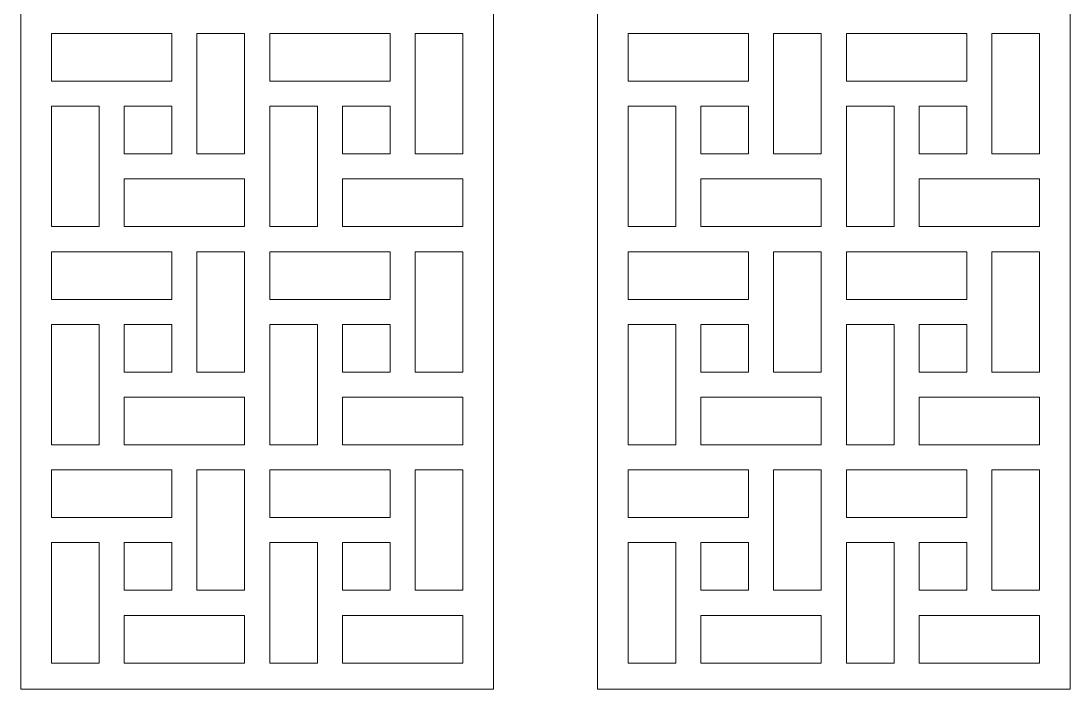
# Model space of a CAD drawing. Header units: centimetres. Extents: x -9.5 to -1.9, y -9.5 to 9.5.
# Drawn here: x -9.45 to -1.92, y -9.5 to -4.7 of the extents above; entities that cross this region are included whole.
import ezdxf

# ---------------------------------------------------------------- set-up
doc = ezdxf.new("R2010")
doc.units = ezdxf.units.CM
doc.header["$MEASUREMENT"] = 0
doc.layers.add('layer 1', color=7, linetype='Continuous')

msp = doc.modelspace()

# ---------------------------------------------------------------- linework, layer by layer
at = {"layer": 'layer 1', "color": 250, "lineweight": 9}
for points in [[(-9.45389, 9.5), (-9.45389, 9.5), (-9.45389, 9.5), (-9.45389, 9.5), (-9.45389, 9.5), (-9.45389, 9.5), (-6.0638, 9.5), (-6.0638, 9.5), (-6.0638, 9.5), (-6.0638, 9.5), (-6.0638, -9.5), (-6.0638, -9.5), (-6.0638, -9.5), (-6.0638, -9.5), (-9.45389, -9.5), (-9.45389, -9.5), (-9.45389, -9.5), (-9.45389, -9.5), (-9.45389, 9.5), (-9.45389, 9.5)], [(-8.37097, -5.13659), (-8.37097, -5.13659), (-8.37097, -5.13659), (-8.37097, -5.13659), (-8.37097, -5.13659), (-8.37097, -5.13659), (-8.37097, -4.79448), (-8.37097, -4.79448), (-8.37097, -4.79448), (-8.37097, -4.79448), (-9.23515, -4.79448), (-9.23515, -4.79448), (-9.23515, -4.79448), (-9.23515, -4.79448), (-9.23515, -5.13659), (-9.23515, -5.13659), (-9.23515, -5.13659), (-8.94711, -5.13659), (-8.65904, -5.13659), (-8.37097, -5.13659)], [(-8.19093, -4.79448), (-8.19093, -4.79448), (-8.19093, -4.79448), (-8.19093, -4.79448), (-8.19093, -4.79448), (-8.19093, -5.08255), (-8.19093, -5.37062), (-8.19093, -5.65869), (-8.19093, -5.65869), (-8.19093, -5.65869), (-7.84884, -5.65869), (-7.84884, -5.65869), (-7.84884, -5.65869), (-7.84884, -5.65869), (-7.84884, -4.79448), (-7.84884, -4.79448), (-7.84884, -4.79448), (-7.84884, -4.79448), (-8.19093, -4.79448), (-8.19093, -4.79448)], [(-6.80465, -5.13659), (-6.80465, -5.13659), (-6.80465, -5.13659), (-6.80465, -5.13659), (-6.80465, -5.13659), (-6.80465, -5.13659), (-6.80465, -4.79448), (-6.80465, -4.79448), (-6.80465, -4.79448), (-6.80465, -4.79448), (-7.66881, -4.79448), (-7.66881, -4.79448), (-7.66881, -4.79448), (-7.66881, -4.79448), (-7.66881, -5.13659), (-7.66881, -5.13659), (-7.66881, -5.13659), (-7.38077, -5.13659), (-7.0927, -5.13659), (-6.80465, -5.13659)], [(-6.62459, -4.79448), (-6.62459, -4.79448), (-6.62459, -4.79448), (-6.62459, -4.79448), (-6.62459, -4.79448), (-6.62459, -5.08255), (-6.62459, -5.37062), (-6.62459, -5.65869), (-6.62459, -5.65869), (-6.62459, -5.65869), (-6.28253, -5.65869), (-6.28253, -5.65869), (-6.28253, -5.65869), (-6.28253, -5.65869), (-6.28253, -4.79448), (-6.28253, -4.79448), (-6.28253, -4.79448), (-6.28253, -4.79448), (-6.62459, -4.79448), (-6.62459, -4.79448)], [(-8.89309, -6.18078), (-8.89309, -6.18078), (-8.89309, -6.18078), (-8.89309, -6.18078), (-8.89309, -6.18078), (-8.89309, -5.89271), (-8.89309, -5.60468), (-8.89309, -5.3166), (-8.89309, -5.3166), (-8.89309, -5.3166), (-9.23515, -5.3166), (-9.23515, -5.3166), (-9.23515, -5.3166), (-9.23515, -5.3166), (-9.23515, -6.18078), (-9.23515, -6.18078), (-9.23515, -6.18078), (-9.23515, -6.18078), (-8.89309, -6.18078), (-8.89309, -6.18078)], [(-8.71306, -5.3166), (-8.71306, -5.3166), (-8.71306, -5.3166), (-8.71306, -5.3166), (-8.71306, -5.3166), (-8.71306, -5.3166), (-8.37097, -5.3166), (-8.37097, -5.3166), (-8.37097, -5.3166), (-8.37097, -5.3166), (-8.37097, -5.65869), (-8.37097, -5.65869), (-8.37097, -5.65869), (-8.37097, -5.65869), (-8.71306, -5.65869), (-8.71306, -5.65869), (-8.71306, -5.65869), (-8.71306, -5.65869), (-8.71306, -5.3166), (-8.71306, -5.3166)], [(-7.32676, -6.18078), (-7.32676, -6.18078), (-7.32676, -6.18078), (-7.32676, -6.18078), (-7.32676, -6.18078), (-7.32676, -5.89271), (-7.32676, -5.60468), (-7.32676, -5.3166), (-7.32676, -5.3166), (-7.32676, -5.3166), (-7.66881, -5.3166), (-7.66881, -5.3166), (-7.66881, -5.3166), (-7.66881, -5.3166), (-7.66881, -6.18078), (-7.66881, -6.18078), (-7.66881, -6.18078), (-7.66881, -6.18078), (-7.32676, -6.18078), (-7.32676, -6.18078)], [(-7.14672, -5.3166), (-7.14672, -5.3166), (-7.14672, -5.3166), (-7.14672, -5.3166), (-7.14672, -5.3166), (-7.14672, -5.3166), (-6.80465, -5.3166), (-6.80465, -5.3166), (-6.80465, -5.3166), (-6.80465, -5.3166), (-6.80465, -5.65869), (-6.80465, -5.65869), (-6.80465, -5.65869), (-6.80465, -5.65869), (-7.14672, -5.65869), (-7.14672, -5.65869), (-7.14672, -5.65869), (-7.14672, -5.65869), (-7.14672, -5.3166), (-7.14672, -5.3166)], [(-7.84884, -5.83873), (-7.84884, -5.83873), (-7.84884, -5.83873), (-7.84884, -5.83873), (-7.84884, -5.83873), (-7.84884, -5.83873), (-8.71306, -5.83873), (-8.71306, -5.83873), (-8.71306, -5.83873), (-8.71306, -5.83873), (-8.71306, -6.18078), (-8.71306, -6.18078), (-8.71306, -6.18078), (-8.71306, -6.18078), (-7.84884, -6.18078), (-7.84884, -6.18078), (-7.84884, -6.18078), (-7.84884, -6.18078), (-7.84884, -5.83873), (-7.84884, -5.83873)], [(-6.28253, -5.83873), (-6.28253, -5.83873), (-6.28253, -5.83873), (-6.28253, -5.83873), (-6.28253, -5.83873), (-6.28253, -5.83873), (-7.14672, -5.83873), (-7.14672, -5.83873), (-7.14672, -5.83873), (-7.14672, -5.83873), (-7.14672, -6.18078), (-7.14672, -6.18078), (-7.14672, -6.18078), (-7.14672, -6.18078), (-6.28253, -6.18078), (-6.28253, -6.18078), (-6.28253, -6.18078), (-6.28253, -6.18078), (-6.28253, -5.83873), (-6.28253, -5.83873)], [(-8.37097, -6.70291), (-8.37097, -6.70291), (-8.37097, -6.70291), (-8.37097, -6.70291), (-8.37097, -6.70291), (-8.37097, -6.70291), (-8.37097, -6.36082), (-8.37097, -6.36082), (-8.37097, -6.36082), (-8.37097, -6.36082), (-9.23515, -6.36082), (-9.23515, -6.36082), (-9.23515, -6.36082), (-9.23515, -6.36082), (-9.23515, -6.70291), (-9.23515, -6.70291), (-9.23515, -6.70291), (-8.94711, -6.70291), (-8.65904, -6.70291), (-8.37097, -6.70291)], [(-8.19093, -6.36082), (-8.19093, -6.36082), (-8.19093, -6.36082), (-8.19093, -6.36082), (-8.19093, -6.36082), (-8.19093, -6.64889), (-8.19093, -6.93696), (-8.19093, -7.22503), (-8.19093, -7.22503), (-8.19093, -7.22503), (-7.84884, -7.22503), (-7.84884, -7.22503), (-7.84884, -7.22503), (-7.84884, -7.22503), (-7.84884, -6.36082), (-7.84884, -6.36082), (-7.84884, -6.36082), (-7.84884, -6.36082), (-8.19093, -6.36082), (-8.19093, -6.36082)], [(-6.80465, -6.70291), (-6.80465, -6.70291), (-6.80465, -6.70291), (-6.80465, -6.70291), (-6.80465, -6.70291), (-6.80465, -6.70291), (-6.80465, -6.36082), (-6.80465, -6.36082), (-6.80465, -6.36082), (-6.80465, -6.36082), (-7.66881, -6.36082), (-7.66881, -6.36082), (-7.66881, -6.36082), (-7.66881, -6.36082), (-7.66881, -6.70291), (-7.66881, -6.70291), (-7.66881, -6.70291), (-7.38077, -6.70291), (-7.0927, -6.70291), (-6.80465, -6.70291)], [(-6.62459, -6.36082), (-6.62459, -6.36082), (-6.62459, -6.36082), (-6.62459, -6.36082), (-6.62459, -6.36082), (-6.62459, -6.64889), (-6.62459, -6.93696), (-6.62459, -7.22503), (-6.62459, -7.22503), (-6.62459, -7.22503), (-6.28253, -7.22503), (-6.28253, -7.22503), (-6.28253, -7.22503), (-6.28253, -7.22503), (-6.28253, -6.36082), (-6.28253, -6.36082), (-6.28253, -6.36082), (-6.28253, -6.36082), (-6.62459, -6.36082), (-6.62459, -6.36082)], [(-8.89309, -7.74712), (-8.89309, -7.74712), (-8.89309, -7.74712), (-8.89309, -7.74712), (-8.89309, -7.74712), (-8.89309, -7.45905), (-8.89309, -7.17101), (-8.89309, -6.88294), (-8.89309, -6.88294), (-8.89309, -6.88294), (-9.23515, -6.88294), (-9.23515, -6.88294), (-9.23515, -6.88294), (-9.23515, -6.88294), (-9.23515, -7.74712), (-9.23515, -7.74712), (-9.23515, -7.74712), (-9.23515, -7.74712), (-8.89309, -7.74712), (-8.89309, -7.74712)], [(-8.71306, -6.88294), (-8.71306, -6.88294), (-8.71306, -6.88294), (-8.71306, -6.88294), (-8.71306, -6.88294), (-8.71306, -6.88294), (-8.37097, -6.88294), (-8.37097, -6.88294), (-8.37097, -6.88294), (-8.37097, -6.88294), (-8.37097, -7.22503), (-8.37097, -7.22503), (-8.37097, -7.22503), (-8.37097, -7.22503), (-8.71306, -7.22503), (-8.71306, -7.22503), (-8.71306, -7.22503), (-8.71306, -7.22503), (-8.71306, -6.88294), (-8.71306, -6.88294)], [(-7.32676, -7.74712), (-7.32676, -7.74712), (-7.32676, -7.74712), (-7.32676, -7.74712), (-7.32676, -7.74712), (-7.32676, -7.45905), (-7.32676, -7.17101), (-7.32676, -6.88294), (-7.32676, -6.88294), (-7.32676, -6.88294), (-7.66881, -6.88294), (-7.66881, -6.88294), (-7.66881, -6.88294), (-7.66881, -6.88294), (-7.66881, -7.74712), (-7.66881, -7.74712), (-7.66881, -7.74712), (-7.66881, -7.74712), (-7.32676, -7.74712), (-7.32676, -7.74712)], [(-7.14672, -6.88294), (-7.14672, -6.88294), (-7.14672, -6.88294), (-7.14672, -6.88294), (-7.14672, -6.88294), (-7.14672, -6.88294), (-6.80465, -6.88294), (-6.80465, -6.88294), (-6.80465, -6.88294), (-6.80465, -6.88294), (-6.80465, -7.22503), (-6.80465, -7.22503), (-6.80465, -7.22503), (-6.80465, -7.22503), (-7.14672, -7.22503), (-7.14672, -7.22503), (-7.14672, -7.22503), (-7.14672, -7.22503), (-7.14672, -6.88294), (-7.14672, -6.88294)], [(-7.84884, -7.40505), (-7.84884, -7.40505), (-7.84884, -7.40505), (-7.84884, -7.40505), (-7.84884, -7.40505), (-7.84884, -7.40505), (-8.71306, -7.40505), (-8.71306, -7.40505), (-8.71306, -7.40505), (-8.71306, -7.40505), (-8.71306, -7.74712), (-8.71306, -7.74712), (-8.71306, -7.74712), (-8.71306, -7.74712), (-7.84884, -7.74712), (-7.84884, -7.74712), (-7.84884, -7.74712), (-7.84884, -7.74712), (-7.84884, -7.40505), (-7.84884, -7.40505)], [(-6.28253, -7.40505), (-6.28253, -7.40505), (-6.28253, -7.40505), (-6.28253, -7.40505), (-6.28253, -7.40505), (-6.28253, -7.40505), (-7.14672, -7.40505), (-7.14672, -7.40505), (-7.14672, -7.40505), (-7.14672, -7.40505), (-7.14672, -7.74712), (-7.14672, -7.74712), (-7.14672, -7.74712), (-7.14672, -7.74712), (-6.28253, -7.74712), (-6.28253, -7.74712), (-6.28253, -7.74712), (-6.28253, -7.74712), (-6.28253, -7.40505), (-6.28253, -7.40505)], [(-8.37097, -8.26923), (-8.37097, -8.26923), (-8.37097, -8.26923), (-8.37097, -8.26923), (-8.37097, -8.26923), (-8.37097, -8.26923), (-8.37097, -7.92717), (-8.37097, -7.92717), (-8.37097, -7.92717), (-8.37097, -7.92717), (-9.23515, -7.92717), (-9.23515, -7.92717), (-9.23515, -7.92717), (-9.23515, -7.92717), (-9.23515, -8.26923), (-9.23515, -8.26923), (-9.23515, -8.26923), (-8.94711, -8.26923), (-8.65904, -8.26923), (-8.37097, -8.26923)], [(-8.19093, -7.92717), (-8.19093, -7.92717), (-8.19093, -7.92717), (-8.19093, -7.92717), (-8.19093, -7.92717), (-8.19093, -8.21521), (-8.19093, -8.50328), (-8.19093, -8.79135), (-8.19093, -8.79135), (-8.19093, -8.79135), (-7.84884, -8.79135), (-7.84884, -8.79135), (-7.84884, -8.79135), (-7.84884, -8.79135), (-7.84884, -7.92717), (-7.84884, -7.92717), (-7.84884, -7.92717), (-7.84884, -7.92717), (-8.19093, -7.92717), (-8.19093, -7.92717)], [(-6.80465, -8.26923), (-6.80465, -8.26923), (-6.80465, -8.26923), (-6.80465, -8.26923), (-6.80465, -8.26923), (-6.80465, -8.26923), (-6.80465, -7.92717), (-6.80465, -7.92717), (-6.80465, -7.92717), (-6.80465, -7.92717), (-7.66881, -7.92717), (-7.66881, -7.92717), (-7.66881, -7.92717), (-7.66881, -7.92717), (-7.66881, -8.26923), (-7.66881, -8.26923), (-7.66881, -8.26923), (-7.38077, -8.26923), (-7.0927, -8.26923), (-6.80465, -8.26923)], [(-6.62459, -7.92717), (-6.62459, -7.92717), (-6.62459, -7.92717), (-6.62459, -7.92717), (-6.62459, -7.92717), (-6.62459, -8.21521), (-6.62459, -8.50328), (-6.62459, -8.79135), (-6.62459, -8.79135), (-6.62459, -8.79135), (-6.28253, -8.79135), (-6.28253, -8.79135), (-6.28253, -8.79135), (-6.28253, -8.79135), (-6.28253, -7.92717), (-6.28253, -7.92717), (-6.28253, -7.92717), (-6.28253, -7.92717), (-6.62459, -7.92717), (-6.62459, -7.92717)], [(-8.89309, -9.31347), (-8.89309, -9.31347), (-8.89309, -9.31347), (-8.89309, -9.31347), (-8.89309, -9.31347), (-8.89309, -9.0254), (-8.89309, -8.73733), (-8.89309, -8.44926), (-8.89309, -8.44926), (-8.89309, -8.44926), (-9.23515, -8.44926), (-9.23515, -8.44926), (-9.23515, -8.44926), (-9.23515, -8.44926), (-9.23515, -9.31347), (-9.23515, -9.31347), (-9.23515, -9.31347), (-9.23515, -9.31347), (-8.89309, -9.31347), (-8.89309, -9.31347)], [(-8.71306, -8.44926), (-8.71306, -8.44926), (-8.71306, -8.44926), (-8.71306, -8.44926), (-8.71306, -8.44926), (-8.71306, -8.44926), (-8.37097, -8.44926), (-8.37097, -8.44926), (-8.37097, -8.44926), (-8.37097, -8.44926), (-8.37097, -8.79135), (-8.37097, -8.79135), (-8.37097, -8.79135), (-8.37097, -8.79135), (-8.71306, -8.79135), (-8.71306, -8.79135), (-8.71306, -8.79135), (-8.71306, -8.79135), (-8.71306, -8.44926), (-8.71306, -8.44926)], [(-7.32676, -9.31347), (-7.32676, -9.31347), (-7.32676, -9.31347), (-7.32676, -9.31347), (-7.32676, -9.31347), (-7.32676, -9.0254), (-7.32676, -8.73733), (-7.32676, -8.44926), (-7.32676, -8.44926), (-7.32676, -8.44926), (-7.66881, -8.44926), (-7.66881, -8.44926), (-7.66881, -8.44926), (-7.66881, -8.44926), (-7.66881, -9.31347), (-7.66881, -9.31347), (-7.66881, -9.31347), (-7.66881, -9.31347), (-7.32676, -9.31347), (-7.32676, -9.31347)], [(-7.14672, -8.44926), (-7.14672, -8.44926), (-7.14672, -8.44926), (-7.14672, -8.44926), (-7.14672, -8.44926), (-7.14672, -8.44926), (-6.80465, -8.44926), (-6.80465, -8.44926), (-6.80465, -8.44926), (-6.80465, -8.44926), (-6.80465, -8.79135), (-6.80465, -8.79135), (-6.80465, -8.79135), (-6.80465, -8.79135), (-7.14672, -8.79135), (-7.14672, -8.79135), (-7.14672, -8.79135), (-7.14672, -8.79135), (-7.14672, -8.44926), (-7.14672, -8.44926)], [(-7.84884, -8.97139), (-7.84884, -8.97139), (-7.84884, -8.97139), (-7.84884, -8.97139), (-7.84884, -8.97139), (-7.84884, -8.97139), (-8.71306, -8.97139), (-8.71306, -8.97139), (-8.71306, -8.97139), (-8.71306, -8.97139), (-8.71306, -9.31347), (-8.71306, -9.31347), (-8.71306, -9.31347), (-8.71306, -9.31347), (-7.84884, -9.31347), (-7.84884, -9.31347), (-7.84884, -9.31347), (-7.84884, -9.31347), (-7.84884, -8.97139), (-7.84884, -8.97139)], [(-6.28253, -8.97139), (-6.28253, -8.97139), (-6.28253, -8.97139), (-6.28253, -8.97139), (-6.28253, -8.97139), (-6.28253, -8.97139), (-7.14672, -8.97139), (-7.14672, -8.97139), (-7.14672, -8.97139), (-7.14672, -8.97139), (-7.14672, -9.31347), (-7.14672, -9.31347), (-7.14672, -9.31347), (-7.14672, -9.31347), (-6.28253, -9.31347), (-6.28253, -9.31347), (-6.28253, -9.31347), (-6.28253, -9.31347), (-6.28253, -8.97139), (-6.28253, -8.97139)]]:
    msp.add_open_spline(points, degree=3, knots=[0, 0, 0, 0, 0.1666667, 0.1666667, 0.1666667, 0.1666667, 0.3333333, 0.3333333, 0.3333333, 0.3333333, 0.5, 0.5, 0.5, 0.5, 0.6666667, 0.6666667, 0.6666667, 0.6666667, 1, 1, 1, 1], dxfattribs=at)
at = {"layer": 'layer 1', "color": 7, "lineweight": 9}
for points in [[(-5.31503, 9.5), (-5.31503, 9.5), (-5.31503, 9.5), (-5.31503, 9.5), (-5.31503, 9.5), (-5.31503, 9.5), (-1.92494, 9.5), (-1.92494, 9.5), (-1.92494, 9.5), (-1.92494, 9.5), (-1.92494, -9.5), (-1.92494, -9.5), (-1.92494, -9.5), (-1.92494, -9.5), (-5.31503, -9.5), (-5.31503, -9.5), (-5.31503, -9.5), (-5.31503, -9.5), (-5.31503, 9.5), (-5.31503, 9.5)], [(-4.23211, -5.13659), (-4.23211, -5.13659), (-4.23211, -5.13659), (-4.23211, -5.13659), (-4.23211, -5.13659), (-4.23211, -5.13659), (-4.23211, -4.79448), (-4.23211, -4.79448), (-4.23211, -4.79448), (-4.23211, -4.79448), (-5.09629, -4.79448), (-5.09629, -4.79448), (-5.09629, -4.79448), (-5.09629, -4.79448), (-5.09629, -5.13659), (-5.09629, -5.13659), (-5.09629, -5.13659), (-4.80825, -5.13659), (-4.52018, -5.13659), (-4.23211, -5.13659)], [(-4.05207, -4.79448), (-4.05207, -4.79448), (-4.05207, -4.79448), (-4.05207, -4.79448), (-4.05207, -4.79448), (-4.05207, -5.08255), (-4.05207, -5.37062), (-4.05207, -5.65869), (-4.05207, -5.65869), (-4.05207, -5.65869), (-3.70998, -5.65869), (-3.70998, -5.65869), (-3.70998, -5.65869), (-3.70998, -5.65869), (-3.70998, -4.79448), (-3.70998, -4.79448), (-3.70998, -4.79448), (-3.70998, -4.79448), (-4.05207, -4.79448), (-4.05207, -4.79448)], [(-2.66579, -5.13659), (-2.66579, -5.13659), (-2.66579, -5.13659), (-2.66579, -5.13659), (-2.66579, -5.13659), (-2.66579, -5.13659), (-2.66579, -4.79448), (-2.66579, -4.79448), (-2.66579, -4.79448), (-2.66579, -4.79448), (-3.52995, -4.79448), (-3.52995, -4.79448), (-3.52995, -4.79448), (-3.52995, -4.79448), (-3.52995, -5.13659), (-3.52995, -5.13659), (-3.52995, -5.13659), (-3.24191, -5.13659), (-2.95384, -5.13659), (-2.66579, -5.13659)], [(-2.48573, -4.79448), (-2.48573, -4.79448), (-2.48573, -4.79448), (-2.48573, -4.79448), (-2.48573, -4.79448), (-2.48573, -5.08255), (-2.48573, -5.37062), (-2.48573, -5.65869), (-2.48573, -5.65869), (-2.48573, -5.65869), (-2.14367, -5.65869), (-2.14367, -5.65869), (-2.14367, -5.65869), (-2.14367, -5.65869), (-2.14367, -4.79448), (-2.14367, -4.79448), (-2.14367, -4.79448), (-2.14367, -4.79448), (-2.48573, -4.79448), (-2.48573, -4.79448)], [(-4.75423, -6.18078), (-4.75423, -6.18078), (-4.75423, -6.18078), (-4.75423, -6.18078), (-4.75423, -6.18078), (-4.75423, -5.89271), (-4.75423, -5.60468), (-4.75423, -5.3166), (-4.75423, -5.3166), (-4.75423, -5.3166), (-5.09629, -5.3166), (-5.09629, -5.3166), (-5.09629, -5.3166), (-5.09629, -5.3166), (-5.09629, -6.18078), (-5.09629, -6.18078), (-5.09629, -6.18078), (-5.09629, -6.18078), (-4.75423, -6.18078), (-4.75423, -6.18078)], [(-4.5742, -5.3166), (-4.5742, -5.3166), (-4.5742, -5.3166), (-4.5742, -5.3166), (-4.5742, -5.3166), (-4.5742, -5.3166), (-4.23211, -5.3166), (-4.23211, -5.3166), (-4.23211, -5.3166), (-4.23211, -5.3166), (-4.23211, -5.65869), (-4.23211, -5.65869), (-4.23211, -5.65869), (-4.23211, -5.65869), (-4.5742, -5.65869), (-4.5742, -5.65869), (-4.5742, -5.65869), (-4.5742, -5.65869), (-4.5742, -5.3166), (-4.5742, -5.3166)], [(-3.1879, -6.18078), (-3.1879, -6.18078), (-3.1879, -6.18078), (-3.1879, -6.18078), (-3.1879, -6.18078), (-3.1879, -5.89271), (-3.1879, -5.60468), (-3.1879, -5.3166), (-3.1879, -5.3166), (-3.1879, -5.3166), (-3.52995, -5.3166), (-3.52995, -5.3166), (-3.52995, -5.3166), (-3.52995, -5.3166), (-3.52995, -6.18078), (-3.52995, -6.18078), (-3.52995, -6.18078), (-3.52995, -6.18078), (-3.1879, -6.18078), (-3.1879, -6.18078)], [(-3.00786, -5.3166), (-3.00786, -5.3166), (-3.00786, -5.3166), (-3.00786, -5.3166), (-3.00786, -5.3166), (-3.00786, -5.3166), (-2.66579, -5.3166), (-2.66579, -5.3166), (-2.66579, -5.3166), (-2.66579, -5.3166), (-2.66579, -5.65869), (-2.66579, -5.65869), (-2.66579, -5.65869), (-2.66579, -5.65869), (-3.00786, -5.65869), (-3.00786, -5.65869), (-3.00786, -5.65869), (-3.00786, -5.65869), (-3.00786, -5.3166), (-3.00786, -5.3166)], [(-3.70998, -5.83873), (-3.70998, -5.83873), (-3.70998, -5.83873), (-3.70998, -5.83873), (-3.70998, -5.83873), (-3.70998, -5.83873), (-4.5742, -5.83873), (-4.5742, -5.83873), (-4.5742, -5.83873), (-4.5742, -5.83873), (-4.5742, -6.18078), (-4.5742, -6.18078), (-4.5742, -6.18078), (-4.5742, -6.18078), (-3.70998, -6.18078), (-3.70998, -6.18078), (-3.70998, -6.18078), (-3.70998, -6.18078), (-3.70998, -5.83873), (-3.70998, -5.83873)], [(-2.14367, -5.83873), (-2.14367, -5.83873), (-2.14367, -5.83873), (-2.14367, -5.83873), (-2.14367, -5.83873), (-2.14367, -5.83873), (-3.00786, -5.83873), (-3.00786, -5.83873), (-3.00786, -5.83873), (-3.00786, -5.83873), (-3.00786, -6.18078), (-3.00786, -6.18078), (-3.00786, -6.18078), (-3.00786, -6.18078), (-2.14367, -6.18078), (-2.14367, -6.18078), (-2.14367, -6.18078), (-2.14367, -6.18078), (-2.14367, -5.83873), (-2.14367, -5.83873)], [(-4.23211, -6.70291), (-4.23211, -6.70291), (-4.23211, -6.70291), (-4.23211, -6.70291), (-4.23211, -6.70291), (-4.23211, -6.70291), (-4.23211, -6.36082), (-4.23211, -6.36082), (-4.23211, -6.36082), (-4.23211, -6.36082), (-5.09629, -6.36082), (-5.09629, -6.36082), (-5.09629, -6.36082), (-5.09629, -6.36082), (-5.09629, -6.70291), (-5.09629, -6.70291), (-5.09629, -6.70291), (-4.80825, -6.70291), (-4.52018, -6.70291), (-4.23211, -6.70291)], [(-4.05207, -6.36082), (-4.05207, -6.36082), (-4.05207, -6.36082), (-4.05207, -6.36082), (-4.05207, -6.36082), (-4.05207, -6.64889), (-4.05207, -6.93696), (-4.05207, -7.22503), (-4.05207, -7.22503), (-4.05207, -7.22503), (-3.70998, -7.22503), (-3.70998, -7.22503), (-3.70998, -7.22503), (-3.70998, -7.22503), (-3.70998, -6.36082), (-3.70998, -6.36082), (-3.70998, -6.36082), (-3.70998, -6.36082), (-4.05207, -6.36082), (-4.05207, -6.36082)], [(-2.66579, -6.70291), (-2.66579, -6.70291), (-2.66579, -6.70291), (-2.66579, -6.70291), (-2.66579, -6.70291), (-2.66579, -6.70291), (-2.66579, -6.36082), (-2.66579, -6.36082), (-2.66579, -6.36082), (-2.66579, -6.36082), (-3.52995, -6.36082), (-3.52995, -6.36082), (-3.52995, -6.36082), (-3.52995, -6.36082), (-3.52995, -6.70291), (-3.52995, -6.70291), (-3.52995, -6.70291), (-3.24191, -6.70291), (-2.95384, -6.70291), (-2.66579, -6.70291)], [(-2.48573, -6.36082), (-2.48573, -6.36082), (-2.48573, -6.36082), (-2.48573, -6.36082), (-2.48573, -6.36082), (-2.48573, -6.64889), (-2.48573, -6.93696), (-2.48573, -7.22503), (-2.48573, -7.22503), (-2.48573, -7.22503), (-2.14367, -7.22503), (-2.14367, -7.22503), (-2.14367, -7.22503), (-2.14367, -7.22503), (-2.14367, -6.36082), (-2.14367, -6.36082), (-2.14367, -6.36082), (-2.14367, -6.36082), (-2.48573, -6.36082), (-2.48573, -6.36082)], [(-4.75423, -7.74712), (-4.75423, -7.74712), (-4.75423, -7.74712), (-4.75423, -7.74712), (-4.75423, -7.74712), (-4.75423, -7.45905), (-4.75423, -7.17101), (-4.75423, -6.88294), (-4.75423, -6.88294), (-4.75423, -6.88294), (-5.09629, -6.88294), (-5.09629, -6.88294), (-5.09629, -6.88294), (-5.09629, -6.88294), (-5.09629, -7.74712), (-5.09629, -7.74712), (-5.09629, -7.74712), (-5.09629, -7.74712), (-4.75423, -7.74712), (-4.75423, -7.74712)], [(-4.5742, -6.88294), (-4.5742, -6.88294), (-4.5742, -6.88294), (-4.5742, -6.88294), (-4.5742, -6.88294), (-4.5742, -6.88294), (-4.23211, -6.88294), (-4.23211, -6.88294), (-4.23211, -6.88294), (-4.23211, -6.88294), (-4.23211, -7.22503), (-4.23211, -7.22503), (-4.23211, -7.22503), (-4.23211, -7.22503), (-4.5742, -7.22503), (-4.5742, -7.22503), (-4.5742, -7.22503), (-4.5742, -7.22503), (-4.5742, -6.88294), (-4.5742, -6.88294)], [(-3.1879, -7.74712), (-3.1879, -7.74712), (-3.1879, -7.74712), (-3.1879, -7.74712), (-3.1879, -7.74712), (-3.1879, -7.45905), (-3.1879, -7.17101), (-3.1879, -6.88294), (-3.1879, -6.88294), (-3.1879, -6.88294), (-3.52995, -6.88294), (-3.52995, -6.88294), (-3.52995, -6.88294), (-3.52995, -6.88294), (-3.52995, -7.74712), (-3.52995, -7.74712), (-3.52995, -7.74712), (-3.52995, -7.74712), (-3.1879, -7.74712), (-3.1879, -7.74712)], [(-3.00786, -6.88294), (-3.00786, -6.88294), (-3.00786, -6.88294), (-3.00786, -6.88294), (-3.00786, -6.88294), (-3.00786, -6.88294), (-2.66579, -6.88294), (-2.66579, -6.88294), (-2.66579, -6.88294), (-2.66579, -6.88294), (-2.66579, -7.22503), (-2.66579, -7.22503), (-2.66579, -7.22503), (-2.66579, -7.22503), (-3.00786, -7.22503), (-3.00786, -7.22503), (-3.00786, -7.22503), (-3.00786, -7.22503), (-3.00786, -6.88294), (-3.00786, -6.88294)], [(-3.70998, -7.40505), (-3.70998, -7.40505), (-3.70998, -7.40505), (-3.70998, -7.40505), (-3.70998, -7.40505), (-3.70998, -7.40505), (-4.5742, -7.40505), (-4.5742, -7.40505), (-4.5742, -7.40505), (-4.5742, -7.40505), (-4.5742, -7.74712), (-4.5742, -7.74712), (-4.5742, -7.74712), (-4.5742, -7.74712), (-3.70998, -7.74712), (-3.70998, -7.74712), (-3.70998, -7.74712), (-3.70998, -7.74712), (-3.70998, -7.40505), (-3.70998, -7.40505)], [(-2.14367, -7.40505), (-2.14367, -7.40505), (-2.14367, -7.40505), (-2.14367, -7.40505), (-2.14367, -7.40505), (-2.14367, -7.40505), (-3.00786, -7.40505), (-3.00786, -7.40505), (-3.00786, -7.40505), (-3.00786, -7.40505), (-3.00786, -7.74712), (-3.00786, -7.74712), (-3.00786, -7.74712), (-3.00786, -7.74712), (-2.14367, -7.74712), (-2.14367, -7.74712), (-2.14367, -7.74712), (-2.14367, -7.74712), (-2.14367, -7.40505), (-2.14367, -7.40505)], [(-4.23211, -8.26923), (-4.23211, -8.26923), (-4.23211, -8.26923), (-4.23211, -8.26923), (-4.23211, -8.26923), (-4.23211, -8.26923), (-4.23211, -7.92717), (-4.23211, -7.92717), (-4.23211, -7.92717), (-4.23211, -7.92717), (-5.09629, -7.92717), (-5.09629, -7.92717), (-5.09629, -7.92717), (-5.09629, -7.92717), (-5.09629, -8.26923), (-5.09629, -8.26923), (-5.09629, -8.26923), (-4.80825, -8.26923), (-4.52018, -8.26923), (-4.23211, -8.26923)], [(-4.05207, -7.92717), (-4.05207, -7.92717), (-4.05207, -7.92717), (-4.05207, -7.92717), (-4.05207, -7.92717), (-4.05207, -8.21521), (-4.05207, -8.50328), (-4.05207, -8.79135), (-4.05207, -8.79135), (-4.05207, -8.79135), (-3.70998, -8.79135), (-3.70998, -8.79135), (-3.70998, -8.79135), (-3.70998, -8.79135), (-3.70998, -7.92717), (-3.70998, -7.92717), (-3.70998, -7.92717), (-3.70998, -7.92717), (-4.05207, -7.92717), (-4.05207, -7.92717)], [(-2.66579, -8.26923), (-2.66579, -8.26923), (-2.66579, -8.26923), (-2.66579, -8.26923), (-2.66579, -8.26923), (-2.66579, -8.26923), (-2.66579, -7.92717), (-2.66579, -7.92717), (-2.66579, -7.92717), (-2.66579, -7.92717), (-3.52995, -7.92717), (-3.52995, -7.92717), (-3.52995, -7.92717), (-3.52995, -7.92717), (-3.52995, -8.26923), (-3.52995, -8.26923), (-3.52995, -8.26923), (-3.24191, -8.26923), (-2.95384, -8.26923), (-2.66579, -8.26923)], [(-2.48573, -7.92717), (-2.48573, -7.92717), (-2.48573, -7.92717), (-2.48573, -7.92717), (-2.48573, -7.92717), (-2.48573, -8.21521), (-2.48573, -8.50328), (-2.48573, -8.79135), (-2.48573, -8.79135), (-2.48573, -8.79135), (-2.14367, -8.79135), (-2.14367, -8.79135), (-2.14367, -8.79135), (-2.14367, -8.79135), (-2.14367, -7.92717), (-2.14367, -7.92717), (-2.14367, -7.92717), (-2.14367, -7.92717), (-2.48573, -7.92717), (-2.48573, -7.92717)], [(-4.75423, -9.31347), (-4.75423, -9.31347), (-4.75423, -9.31347), (-4.75423, -9.31347), (-4.75423, -9.31347), (-4.75423, -9.0254), (-4.75423, -8.73733), (-4.75423, -8.44926), (-4.75423, -8.44926), (-4.75423, -8.44926), (-5.09629, -8.44926), (-5.09629, -8.44926), (-5.09629, -8.44926), (-5.09629, -8.44926), (-5.09629, -9.31347), (-5.09629, -9.31347), (-5.09629, -9.31347), (-5.09629, -9.31347), (-4.75423, -9.31347), (-4.75423, -9.31347)], [(-4.5742, -8.44926), (-4.5742, -8.44926), (-4.5742, -8.44926), (-4.5742, -8.44926), (-4.5742, -8.44926), (-4.5742, -8.44926), (-4.23211, -8.44926), (-4.23211, -8.44926), (-4.23211, -8.44926), (-4.23211, -8.44926), (-4.23211, -8.79135), (-4.23211, -8.79135), (-4.23211, -8.79135), (-4.23211, -8.79135), (-4.5742, -8.79135), (-4.5742, -8.79135), (-4.5742, -8.79135), (-4.5742, -8.79135), (-4.5742, -8.44926), (-4.5742, -8.44926)], [(-3.1879, -9.31347), (-3.1879, -9.31347), (-3.1879, -9.31347), (-3.1879, -9.31347), (-3.1879, -9.31347), (-3.1879, -9.0254), (-3.1879, -8.73733), (-3.1879, -8.44926), (-3.1879, -8.44926), (-3.1879, -8.44926), (-3.52995, -8.44926), (-3.52995, -8.44926), (-3.52995, -8.44926), (-3.52995, -8.44926), (-3.52995, -9.31347), (-3.52995, -9.31347), (-3.52995, -9.31347), (-3.52995, -9.31347), (-3.1879, -9.31347), (-3.1879, -9.31347)], [(-3.00786, -8.44926), (-3.00786, -8.44926), (-3.00786, -8.44926), (-3.00786, -8.44926), (-3.00786, -8.44926), (-3.00786, -8.44926), (-2.66579, -8.44926), (-2.66579, -8.44926), (-2.66579, -8.44926), (-2.66579, -8.44926), (-2.66579, -8.79135), (-2.66579, -8.79135), (-2.66579, -8.79135), (-2.66579, -8.79135), (-3.00786, -8.79135), (-3.00786, -8.79135), (-3.00786, -8.79135), (-3.00786, -8.79135), (-3.00786, -8.44926), (-3.00786, -8.44926)], [(-3.70998, -8.97139), (-3.70998, -8.97139), (-3.70998, -8.97139), (-3.70998, -8.97139), (-3.70998, -8.97139), (-3.70998, -8.97139), (-4.5742, -8.97139), (-4.5742, -8.97139), (-4.5742, -8.97139), (-4.5742, -8.97139), (-4.5742, -9.31347), (-4.5742, -9.31347), (-4.5742, -9.31347), (-4.5742, -9.31347), (-3.70998, -9.31347), (-3.70998, -9.31347), (-3.70998, -9.31347), (-3.70998, -9.31347), (-3.70998, -8.97139), (-3.70998, -8.97139)], [(-2.14367, -8.97139), (-2.14367, -8.97139), (-2.14367, -8.97139), (-2.14367, -8.97139), (-2.14367, -8.97139), (-2.14367, -8.97139), (-3.00786, -8.97139), (-3.00786, -8.97139), (-3.00786, -8.97139), (-3.00786, -8.97139), (-3.00786, -9.31347), (-3.00786, -9.31347), (-3.00786, -9.31347), (-3.00786, -9.31347), (-2.14367, -9.31347), (-2.14367, -9.31347), (-2.14367, -9.31347), (-2.14367, -9.31347), (-2.14367, -8.97139), (-2.14367, -8.97139)]]:
    msp.add_open_spline(points, degree=3, knots=[0, 0, 0, 0, 0.1666667, 0.1666667, 0.1666667, 0.1666667, 0.3333333, 0.3333333, 0.3333333, 0.3333333, 0.5, 0.5, 0.5, 0.5, 0.6666667, 0.6666667, 0.6666667, 0.6666667, 1, 1, 1, 1], dxfattribs=at)

doc.saveas('drawing.dxf')
